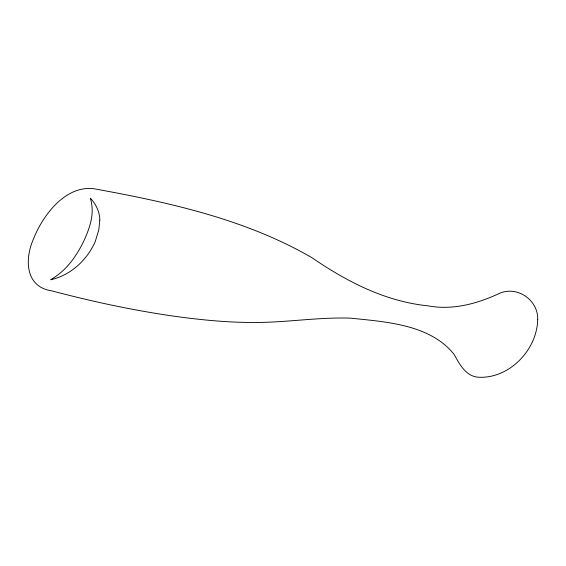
<?xml version="1.0" encoding="UTF-8"?>
<svg xmlns="http://www.w3.org/2000/svg" width="566" height="566" viewBox="0 0 566 566"><rect width="100%" height="100%" fill="white"/><g stroke="black" fill="none" stroke-linecap="round" stroke-linejoin="round"><path stroke-width="0.85" d="M99.814 220.139L98.802 229.803L95.343 241.257A274.588 116.914 9.6 0 1 92.47 247.165C83.683 263.105 68.705 275.699 50.742 279.753A212.59 90.518 9.6 0 0 57.803 274.913C68.295 267.173 75.872 256.271 81.9 244.866A542.752 231.091 9.6 0 0 84.829 238.824C89.442 228.218 93.482 216.679 91.791 204.934A212.59 90.518 9.6 0 0 90.355 198.192C95.951 204.093 99.758 211.91 99.814 220.139M537.7 319.649C537.007 350.007 509.138 379.1 478.093 377.218C465.627 376.1 459.528 364.065 454.109 354.422C430.146 324.318 385.92 321.898 350.559 318.149C323.052 317.193 295.714 321.12 268.27 322.203C236.63 323.434 204.991 320.505 173.677 316.146C132.649 310.232 92.046 301.544 51.987 290.896C25.053 287.118 24.465 258.945 33.635 238.611A519.128 221.03 9.6 0 1 40.568 224.334C51.428 205.734 70.17 185.931 93.708 188.697C168.647 202.317 245.135 219.077 311.682 257.537C346.583 281.479 385.255 301.508 427.995 305.852C452.524 310.409 476.827 303.871 498.943 293.605C516.935 285.236 538.45 299.938 537.7 319.649"/></g></svg>
